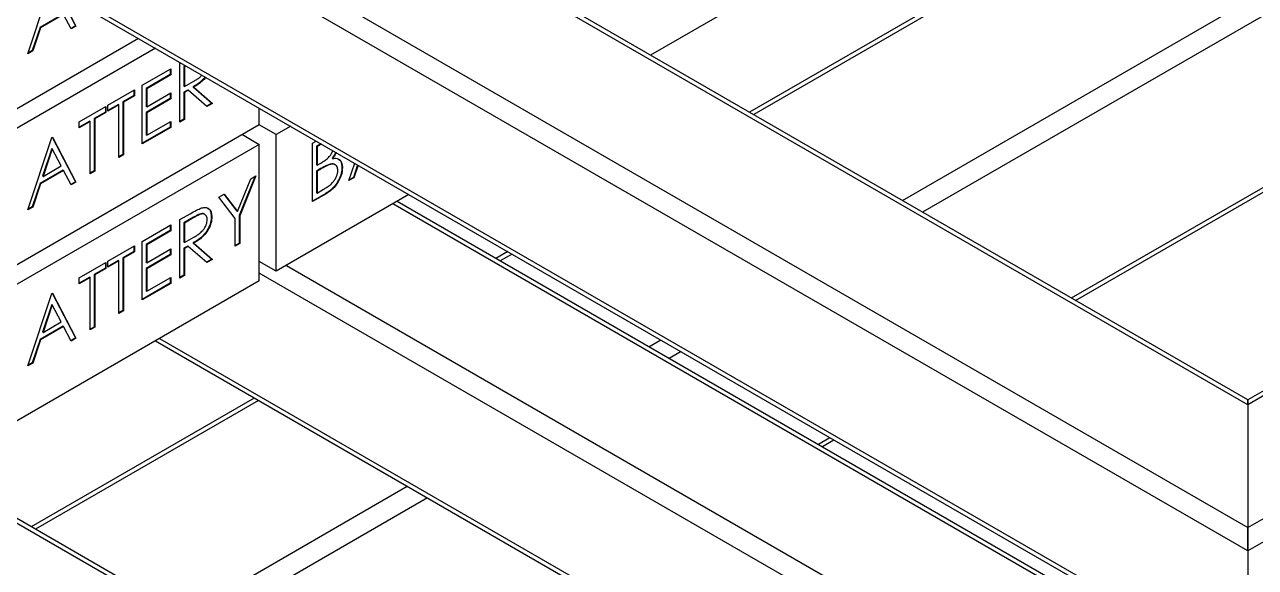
# Model space of a CAD drawing. Header units: millimetres. Extents: x 0 to 17520, y 0 to 12300.
# Drawn here: x 14515 to 15030, y 9813 to 10041 of the extents above; entities that cross this region are included whole.
import ezdxf

# ---------------------------------------------------------------- set-up
doc = ezdxf.new("R2010")
doc.units = ezdxf.units.MM
doc.header["$LTSCALE"] = 30

msp = doc.modelspace()

# ---------------------------------------------------------------- linework, layer by layer
for p, q in [((13338.735, 10804.857), (15027.306, 9830.066)), ((15027.306, 9881.5), (13427.83, 10804.857)), ((15027.306, 9883.528), (13433.83, 10803.422)), ((15027.306, 9820.268), (13330.25, 10799.958)), ((13330.25, 10748.516), (15027.306, 9768.826)), ((13332.735, 10745.051), (15027.306, 9766.797)), ((16229.387, 10514.215), (15027.306, 9820.268)), ((15371.688, 10323.11), (14818.767, 10003.915)), ((15373.445, 10322.096), (14820.524, 10002.901)), ((14882.749, 9966.979), (15435.671, 10286.174)), ((15444.157, 10281.275), (14891.235, 9962.08)), ((14953.471, 9926.152), (15444.499, 10209.617)), ((14955.229, 9925.138), (15444.499, 10207.587)), ((15444.499, 10124.369), (15027.306, 9883.528)), ((15444.499, 10122.34), (15027.306, 9881.5)), ((14882.349, 10088.403), (14777.382, 10027.806)), ((15027.306, 9830.066), (15451.47, 10074.93)), ((14516.792, 10028.359), (14526.029, 10056.177)), ((14529.348, 10054.262), (14536.706, 10040.1)), ((14529.56, 10054.139), (14536.918, 10039.977)), ((14531.5, 10044.946), (14521.884, 10039.395)), ((14531.712, 10044.824), (14522.096, 10039.272)), ((14534.848, 10038.783), (14531.712, 10044.824)), ((14521.884, 10039.395), (14518.658, 10029.681)), ((14522.096, 10039.272), (14518.87, 10029.559)), ((14522.096, 10039.272), (14521.884, 10039.395)), ((14536.706, 10040.1), (14534.751, 10038.971)), ((14536.918, 10039.977), (14534.848, 10038.783)), ((14536.918, 10039.977), (14536.706, 10040.1)), ((14563.123, 10034.764), (14486.369, 9990.455)), ((14570.195, 10030.681), (14486.369, 9982.29)), ((14518.87, 10029.559), (14516.792, 10028.359)), ((14518.658, 10029.681), (14516.893, 10028.662)), ((14518.87, 10029.559), (14518.658, 10029.681)), ((14580.432, 10024.271), (14580.866, 10024.521)), ((14580.432, 9999.774), (14580.432, 10024.271)), ((14582.83, 10023.387), (14582.124, 10022.98)), ((14582.124, 10022.98), (14582.124, 10014.814)), ((14582.124, 10022.98), (14582.336, 10022.857)), ((14583.042, 10023.265), (14582.336, 10022.857)), ((14582.336, 10022.857), (14582.336, 10014.692)), ((14564.658, 10015.164), (14576.625, 10022.073)), ((14576.412, 10019.683), (14566.35, 10013.873)), ((14576.625, 10019.56), (14566.562, 10013.751)), ((14576.412, 10021.95), (14576.412, 10019.683)), ((14576.625, 10019.56), (14576.412, 10019.683)), ((14576.625, 10022.073), (14576.625, 10019.56)), ((14550.244, 10006.843), (14561.395, 10013.28)), ((14561.183, 10013.158), (14561.183, 10010.89)), ((14561.395, 10013.28), (14561.395, 10010.768)), ((14564.658, 9990.668), (14564.658, 10015.164)), ((14566.35, 10013.873), (14566.35, 10006.336)), ((14566.562, 10013.751), (14566.35, 10013.873)), ((14566.562, 10013.751), (14566.562, 10006.214)), ((14582.124, 10014.814), (14582.336, 10014.692)), ((14583.671, 10013.195), (14582.124, 10012.302)), ((14582.336, 10014.692), (14586.22, 10016.9)), ((14583.883, 10013.072), (14582.336, 10012.179)), ((14583.883, 10013.072), (14583.671, 10013.195)), ((14591.676, 10006.265), (14583.883, 10013.072)), ((14586.025, 10014.554), (14593.818, 10007.747)), ((14586.237, 10014.431), (14586.025, 10014.554)), ((14586.237, 10014.431), (14594.03, 10007.624)), ((14561.183, 10010.89), (14556.559, 10008.221)), ((14556.559, 10008.221), (14556.559, 9986.238)), ((14556.771, 10008.099), (14556.559, 10008.221)), ((14561.395, 10010.768), (14556.771, 10008.099)), ((14556.771, 10008.099), (14556.771, 9986.115)), ((14561.395, 10010.768), (14561.183, 10010.89)), ((14576.412, 10009.633), (14566.35, 10003.824)), ((14566.562, 10006.214), (14576.625, 10012.023)), ((14576.625, 10009.51), (14566.562, 10003.701)), ((14576.412, 10011.9), (14576.412, 10009.633)), ((14576.625, 10009.51), (14576.412, 10009.633)), ((14576.625, 10012.023), (14576.625, 10009.51)), ((14582.124, 10012.302), (14582.124, 10000.996)), ((14582.336, 10012.179), (14582.124, 10012.302)), ((14582.336, 10012.179), (14582.336, 10000.873)), ((14593.818, 10007.747), (14591.507, 10006.413)), ((14594.03, 10007.624), (14591.676, 10006.265)), ((14594.03, 10007.624), (14593.818, 10007.747)), ((14538.278, 9999.935), (14549.428, 10006.372)), ((14549.216, 10003.982), (14544.593, 10001.313)), ((14549.428, 10003.86), (14544.805, 10001.191)), ((14549.216, 10006.25), (14549.216, 10003.982)), ((14549.428, 10003.86), (14549.216, 10003.982)), ((14549.428, 10006.372), (14549.428, 10003.86)), ((14554.655, 10007.122), (14550.244, 10004.576)), ((14554.867, 10007), (14550.244, 10004.331)), ((14550.244, 10004.331), (14550.244, 10006.843)), ((14554.867, 10007), (14554.655, 10007.122)), ((14554.867, 9985.016), (14554.867, 10007)), ((14566.562, 10006.214), (14566.35, 10006.336)), ((14566.35, 10003.824), (14566.35, 9994.402)), ((14566.562, 10003.701), (14566.35, 10003.824)), ((14566.562, 10003.701), (14566.562, 9994.28)), ((14613.648, 9998.608), (14613.648, 10005.596)), ((14613.648, 9998.608), (14486.369, 9925.132)), ((14542.689, 10000.214), (14538.278, 9997.668)), ((14542.901, 10000.092), (14538.278, 9997.423)), ((14538.278, 9997.423), (14538.278, 9999.935)), ((14542.901, 10000.092), (14542.689, 10000.214)), ((14542.901, 9978.108), (14542.901, 10000.092)), ((14544.593, 10001.313), (14544.593, 9979.33)), ((14544.805, 10001.191), (14544.593, 10001.313)), ((14544.805, 10001.191), (14544.805, 9979.207)), ((14576.412, 9997.699), (14564.658, 9990.913)), ((14576.625, 9997.576), (14564.658, 9990.668)), ((14566.562, 9994.28), (14576.625, 10000.089)), ((14576.412, 9999.966), (14576.412, 9997.699)), ((14576.625, 9997.576), (14576.412, 9997.699)), ((14576.625, 10000.089), (14576.625, 9997.576)), ((14582.124, 10000.996), (14580.432, 10000.019)), ((14582.336, 10000.873), (14580.432, 9999.774)), ((14582.336, 10000.873), (14582.124, 10000.996)), ((14620.719, 9994.525), (14613.647, 9998.608)), ((14626.773, 9998.019), (14620.719, 9994.525)), ((14516.792, 9963.036), (14526.855, 9993.341)), ((14526.855, 9993.341), (14527.127, 9993.498)), ((14527.013, 9993.432), (14536.706, 9974.777)), ((14527.127, 9993.498), (14536.918, 9974.654)), ((14566.562, 9994.28), (14566.35, 9994.402)), ((14606.576, 9994.526), (14613.648, 9990.443)), ((14620.719, 9937.367), (14620.719, 9994.525)), ((14613.648, 9990.443), (14486.369, 9916.966)), ((14526.758, 9988.755), (14522.916, 9977.18)), ((14526.97, 9988.633), (14523.128, 9977.057)), ((14526.758, 9988.755), (14526.97, 9988.633)), ((14530.709, 9981.434), (14526.97, 9988.633)), ((14613.648, 9933.285), (14613.648, 9990.443)), ((14635.913, 9990.976), (14637.444, 9991.859)), ((14635.913, 9966.479), (14635.913, 9990.976)), ((14639.407, 9990.726), (14637.604, 9989.685)), ((14637.604, 9989.685), (14637.604, 9981.833)), ((14637.604, 9989.685), (14637.817, 9989.562)), ((14639.62, 9990.603), (14637.817, 9989.562)), ((14637.817, 9989.562), (14637.817, 9981.711)), ((14976.758, 9565.679), (14255.461, 9982.075)), ((14556.559, 9986.238), (14554.867, 9985.261)), ((14556.771, 9986.115), (14554.867, 9985.016)), ((14556.771, 9986.115), (14556.559, 9986.238)), ((14637.604, 9981.833), (14637.817, 9981.711)), ((14637.817, 9981.711), (14639.096, 9982.449)), ((14642.835, 9982.051), (14643.048, 9981.929)), ((14644.339, 9984.559), (14644.127, 9984.681)), ((14645.479, 9981.852), (14645.214, 9982.005)), ((14651.143, 9975.271), (14653.561, 9982.555)), ((14654.759, 9981.864), (14653.009, 9976.594)), ((14654.971, 9981.741), (14653.221, 9976.471)), ((14976.758, 9563.65), (14254.085, 9980.841)), ((14531.5, 9979.623), (14521.884, 9974.071)), ((14531.712, 9979.5), (14522.096, 9973.949)), ((14522.916, 9977.18), (14523.128, 9977.057)), ((14523.128, 9977.057), (14530.709, 9981.434)), ((14531.712, 9979.5), (14531.5, 9979.623)), ((14534.848, 9973.459), (14531.712, 9979.5)), ((14544.593, 9979.33), (14542.901, 9978.353)), ((14544.805, 9979.207), (14542.901, 9978.108)), ((14544.805, 9979.207), (14544.593, 9979.33)), ((14611.91, 9977.119), (14605.241, 9960.662)), ((14612.252, 9977.316), (14605.453, 9960.54)), ((14610.072, 9976.058), (14612.252, 9977.316)), ((14638.866, 9980.049), (14637.604, 9979.321)), ((14637.604, 9979.321), (14637.604, 9970.213)), ((14637.604, 9979.321), (14637.817, 9979.198)), ((14639.079, 9979.927), (14637.817, 9979.198)), ((14637.817, 9979.198), (14637.817, 9970.091)), ((14638.866, 9980.049), (14639.079, 9979.927)), ((14648.423, 9980.655), (14648.211, 9980.777)), ((14653.009, 9976.594), (14651.243, 9975.574)), ((14653.221, 9976.471), (14653.009, 9976.594)), ((14521.884, 9974.071), (14518.658, 9964.358)), ((14522.096, 9973.949), (14518.87, 9964.236)), ((14522.096, 9973.949), (14521.884, 9974.071)), ((14536.706, 9974.777), (14534.751, 9973.648)), ((14536.918, 9974.654), (14534.848, 9973.459)), ((14536.918, 9974.654), (14536.706, 9974.777)), ((14604.505, 9962.319), (14610.072, 9976.058)), ((14637.817, 9970.091), (14640.528, 9971.656)), ((14653.221, 9976.471), (14651.143, 9975.271)), ((14596.75, 9968.367), (14598.93, 9969.626)), ((14603.549, 9959.441), (14596.75, 9968.367)), ((14598.848, 9969.578), (14604.293, 9962.441)), ((14598.93, 9969.626), (14604.505, 9962.319)), ((14676.278, 9969.441), (14620.719, 9937.367)), ((14641.437, 9969.914), (14635.913, 9966.724)), ((14641.649, 9969.791), (14635.913, 9966.479)), ((14637.604, 9970.213), (14637.817, 9970.091)), ((14641.649, 9969.791), (14641.437, 9969.914)), ((14976.758, 9790.191), (14671.267, 9966.548)), ((14518.87, 9964.236), (14516.792, 9963.036)), ((14518.658, 9964.358), (14516.893, 9963.339)), ((14518.87, 9964.236), (14518.658, 9964.358)), ((14580.432, 9958.947), (14584.677, 9961.398)), ((14590.895, 9961.11), (14590.63, 9961.263)), ((14604.505, 9962.319), (14604.293, 9962.441)), ((14976.758, 9788.163), (14669.51, 9965.533)), ((14564.658, 9949.841), (14576.625, 9956.749)), ((14576.412, 9956.627), (14576.412, 9954.359)), ((14576.625, 9956.749), (14576.625, 9954.237)), ((14580.432, 9934.451), (14580.432, 9958.947)), ((14586.101, 9959.952), (14582.124, 9957.656)), ((14582.124, 9957.656), (14582.124, 9949.491)), ((14582.124, 9957.656), (14582.336, 9957.534)), ((14586.313, 9959.83), (14582.336, 9957.534)), ((14582.336, 9957.534), (14582.336, 9949.368)), ((14586.101, 9959.952), (14586.313, 9959.83)), ((14593.758, 9960.089), (14593.546, 9960.212)), ((14603.549, 9947.796), (14603.549, 9959.441)), ((14605.241, 9960.662), (14605.241, 9949.018)), ((14605.453, 9960.54), (14605.241, 9960.662)), ((14605.453, 9960.54), (14605.453, 9948.895)), ((14576.412, 9954.359), (14566.35, 9948.55)), ((14576.625, 9954.237), (14566.562, 9948.428)), ((14576.625, 9954.237), (14576.412, 9954.359)), ((14582.336, 9949.368), (14586.22, 9951.576)), ((14550.244, 9941.52), (14561.395, 9947.957)), ((14561.183, 9947.835), (14561.183, 9945.567)), ((14561.395, 9947.957), (14561.395, 9945.445)), ((14564.658, 9925.345), (14564.658, 9949.841)), ((14566.35, 9948.55), (14566.35, 9941.013)), ((14566.562, 9948.428), (14566.35, 9948.55)), ((14566.562, 9948.428), (14566.562, 9940.89)), ((14566.562, 9940.89), (14576.625, 9946.699)), ((14576.412, 9946.577), (14576.412, 9944.31)), ((14576.625, 9946.699), (14576.625, 9944.187)), ((14582.124, 9949.491), (14582.336, 9949.368)), ((14583.671, 9947.871), (14582.124, 9946.978)), ((14582.124, 9946.978), (14582.124, 9935.673)), ((14582.336, 9946.856), (14582.124, 9946.978)), ((14583.883, 9947.749), (14582.336, 9946.856)), ((14582.336, 9946.856), (14582.336, 9935.55)), ((14583.883, 9947.749), (14583.671, 9947.871)), ((14591.676, 9940.942), (14583.883, 9947.749)), ((14586.025, 9949.23), (14593.818, 9942.424)), ((14586.237, 9949.108), (14586.025, 9949.23)), ((14586.237, 9949.108), (14594.03, 9942.301)), ((14605.241, 9949.018), (14603.549, 9948.041)), ((14605.453, 9948.895), (14603.549, 9947.796)), ((14605.453, 9948.895), (14605.241, 9949.018)), ((14538.278, 9934.612), (14549.428, 9941.049)), ((14549.216, 9940.927), (14549.216, 9938.659)), ((14549.428, 9941.049), (14549.428, 9938.537)), ((14554.655, 9941.799), (14550.244, 9939.253)), ((14554.867, 9941.677), (14550.244, 9939.008)), ((14550.244, 9939.008), (14550.244, 9941.52)), ((14554.867, 9941.677), (14554.655, 9941.799)), ((14554.867, 9919.693), (14554.867, 9941.677)), ((14561.183, 9945.567), (14556.559, 9942.898)), ((14556.559, 9942.898), (14556.559, 9920.914)), ((14556.771, 9942.776), (14556.559, 9942.898)), ((14561.395, 9945.445), (14556.771, 9942.776)), ((14556.771, 9942.776), (14556.771, 9920.792)), ((14561.395, 9945.445), (14561.183, 9945.567)), ((14576.412, 9944.31), (14566.35, 9938.5)), ((14566.562, 9940.89), (14566.35, 9941.013)), ((14576.625, 9944.187), (14566.562, 9938.378)), ((14576.625, 9944.187), (14576.412, 9944.31)), ((14593.818, 9942.424), (14591.507, 9941.09)), ((14594.03, 9942.301), (14591.676, 9940.942)), ((14594.03, 9942.301), (14593.818, 9942.424)), ((14620.719, 9937.367), (14613.648, 9941.449)), ((14717.663, 9945.55), (14712.652, 9942.657)), ((14719.42, 9944.535), (14714.409, 9941.642)), ((14549.216, 9938.659), (14544.593, 9935.99)), ((14544.593, 9935.99), (14544.593, 9914.006)), ((14544.805, 9935.868), (14544.593, 9935.99)), ((14549.428, 9938.537), (14544.805, 9935.868)), ((14544.805, 9935.868), (14544.805, 9913.884)), ((14549.428, 9938.537), (14549.216, 9938.659)), ((14566.35, 9938.5), (14566.35, 9929.079)), ((14566.562, 9938.378), (14566.35, 9938.5)), ((14566.562, 9938.378), (14566.562, 9928.956)), ((14582.124, 9935.673), (14580.432, 9934.696)), ((14582.336, 9935.55), (14580.432, 9934.451)), ((14582.336, 9935.55), (14582.124, 9935.673)), ((14976.758, 9726.931), (14613.648, 9936.55)), ((14624.962, 9939.816), (14976.758, 9736.729)), ((14613.648, 9933.285), (14486.369, 9859.808)), ((14542.689, 9934.891), (14538.278, 9932.345)), ((14542.901, 9934.769), (14538.278, 9932.1)), ((14538.278, 9932.1), (14538.278, 9934.612)), ((14542.901, 9934.769), (14542.689, 9934.891)), ((14542.901, 9912.785), (14542.901, 9934.769)), ((14576.412, 9932.375), (14564.658, 9925.59)), ((14576.625, 9932.253), (14564.658, 9925.345)), ((14566.562, 9928.956), (14576.625, 9934.765)), ((14576.412, 9934.643), (14576.412, 9932.375)), ((14576.625, 9932.253), (14576.412, 9932.375)), ((14576.625, 9934.765), (14576.625, 9932.253)), ((14516.792, 9897.713), (14526.855, 9928.018)), ((14526.855, 9928.018), (14527.127, 9928.175)), ((14527.013, 9928.109), (14536.706, 9909.453)), ((14527.127, 9928.175), (14536.918, 9909.331)), ((14566.562, 9928.956), (14566.35, 9929.079)), ((14526.758, 9923.432), (14522.916, 9911.857)), ((14526.97, 9923.31), (14523.128, 9911.734)), ((14526.758, 9923.432), (14526.97, 9923.31)), ((14530.709, 9916.111), (14526.97, 9923.31)), ((14556.559, 9920.914), (14554.867, 9919.938)), ((14556.771, 9920.792), (14554.867, 9919.693)), ((14556.771, 9920.792), (14556.559, 9920.914)), ((14523.128, 9911.734), (14530.709, 9916.111)), ((14531.5, 9914.3), (14521.884, 9908.748)), ((14531.712, 9914.177), (14522.096, 9908.626)), ((14522.916, 9911.857), (14523.128, 9911.734)), ((14531.712, 9914.177), (14531.5, 9914.3)), ((14534.848, 9908.136), (14531.712, 9914.177)), ((14544.593, 9914.006), (14542.901, 9913.03)), ((14544.805, 9913.884), (14542.901, 9912.785)), ((14544.805, 9913.884), (14544.593, 9914.006)), ((14521.884, 9908.748), (14518.658, 9899.035)), ((14522.096, 9908.626), (14518.87, 9898.912)), ((14522.096, 9908.626), (14521.884, 9908.748)), ((14536.706, 9909.453), (14534.751, 9908.325)), ((14536.918, 9909.331), (14534.848, 9908.136)), ((14536.918, 9909.331), (14536.706, 9909.453)), ((14570.163, 9908.182), (14976.758, 9673.46)), ((14571.921, 9909.197), (14976.758, 9675.489)), ((14776.635, 9905.72), (14781.646, 9908.613)), ((14790.132, 9903.714), (14785.121, 9900.821)), ((14518.87, 9898.912), (14516.792, 9897.713)), ((14518.658, 9899.035), (14516.893, 9898.016)), ((14518.87, 9898.912), (14518.658, 9899.035)), ((14611.548, 9884.291), (14518.198, 9830.401)), ((14613.305, 9883.276), (14519.955, 9829.386)), ((15027.306, 9881.5), (15027.306, 9830.066)), ((14847.356, 9864.894), (14852.367, 9867.787)), ((14849.114, 9863.879), (14854.125, 9866.772)), ((14582.18, 9793.464), (14675.531, 9847.354)), ((14684.017, 9842.456), (14590.666, 9788.565)), ((15027.306, 9820.268), (15027.306, 9768.826))]:
    msp.add_line(p, q)
at = {"flags": 128}
for points in [[(15027.306, 9881.5), (15027.306, 9882.361), (15027.306, 9883.001), (15027.306, 9883.395), (15027.306, 9883.528)], [(15027.306, 9883.528), (15027.306, 9883.395), (15027.306, 9883.001), (15027.306, 9882.361), (15027.306, 9881.5)], [(15027.306, 9820.268), (15027.306, 9821.193), (15027.306, 9822.239), (15027.306, 9823.374), (15027.306, 9824.563), (15027.306, 9825.771), (15027.306, 9826.96), (15027.306, 9828.095), (15027.306, 9829.141), (15027.306, 9830.066)], [(15027.306, 9830.066), (15027.306, 9829.141), (15027.306, 9828.095), (15027.306, 9826.96), (15027.306, 9825.771), (15027.306, 9824.563), (15027.306, 9823.374), (15027.306, 9822.239), (15027.306, 9821.193), (15027.306, 9820.268)]]:
    msp.add_lwpolyline(points, dxfattribs=at)
for points, knots in [([(14590.98, 10018.682), (14590.869, 10018.514), (14590.349, 10017.727), (14589.149, 10016.695), (14587.606, 10015.503), (14586.552, 10014.87), (14586.025, 10014.554)], [0, 0, 0, 0, 0.0828099, 0.3881874, 0.6940381, 1, 1, 1, 1]), ([(14586.22, 10016.9), (14586.641, 10017.153), (14587.482, 10017.659), (14588.658, 10018.433), (14589.363, 10019.133), (14589.67, 10019.438)], [0, 0, 0, 0, 0.3609398, 0.7217272, 1, 1, 1, 1]), ([(14591.192, 10018.56), (14591.081, 10018.392), (14590.561, 10017.604), (14589.362, 10016.572), (14587.818, 10015.381), (14586.764, 10014.748), (14586.237, 10014.431)], [0, 0, 0, 0, 0.0828099, 0.3881874, 0.6940381, 1, 1, 1, 1]), ([(14639.096, 9982.449), (14639.527, 9982.706), (14640.389, 9983.218), (14641.673, 9984.114), (14642.834, 9985.158), (14643.721, 9986.379), (14644.237, 9987.267), (14644.392, 9987.759), (14644.415, 9987.835)], [0, 0, 0, 0, 0.2160274, 0.4319518, 0.6473737, 0.8090993, 0.9708212, 1, 1, 1, 1]), ([(14645.607, 9987.147), (14645.437, 9986.776), (14645.036, 9985.898), (14644.46, 9985.126), (14644.127, 9984.681)], [0, 0, 0, 0, 0.4230985, 1, 1, 1, 1]), ([(14645.819, 9987.024), (14645.649, 9986.653), (14645.248, 9985.776), (14644.672, 9985.004), (14644.339, 9984.559)], [0, 0, 0, 0, 0.4230985, 1, 1, 1, 1]), ([(14642.835, 9982.051), (14642.098, 9981.731), (14640.779, 9981.158), (14639.451, 9980.388), (14638.866, 9980.049)], [0, 0, 0, 0, 0.5597386, 1, 1, 1, 1]), ([(14643.048, 9981.929), (14642.31, 9981.608), (14640.991, 9981.035), (14639.663, 9980.266), (14639.079, 9979.927)], [0, 0, 0, 0, 0.5597386, 1, 1, 1, 1]), ([(14645.203, 9981.935), (14645.146, 9981.993), (14644.847, 9982.293), (14643.999, 9982.314), (14643.223, 9982.139), (14642.835, 9982.051)], [0, 0, 0, 0, 0.10618577, 0.55291185, 1, 1, 1, 1]), ([(14646.519, 9979.556), (14646.457, 9980.122), (14646.331, 9981.256), (14645.361, 9982.031), (14644.231, 9982.221), (14643.442, 9982.026), (14643.048, 9981.929)], [0, 0, 0, 0, 0.2790338, 0.5586104, 0.7792158, 1, 1, 1, 1]), ([(14644.339, 9984.559), (14644.975, 9984.628), (14646.244, 9984.767), (14647.581, 9983.897), (14648.306, 9982.444), (14648.384, 9981.251), (14648.423, 9980.655)], [0, 0, 0, 0, 0.2803869, 0.5596041, 0.7797658, 1, 1, 1, 1]), ([(14646.58, 9984.305), (14646.858, 9984.168), (14647.532, 9983.838), (14648.083, 9982.546), (14648.168, 9981.367), (14648.211, 9980.777)], [0, 0, 0, 0, 0.26060006, 0.63023926, 1, 1, 1, 1]), ([(14640.528, 9971.656), (14640.974, 9971.92), (14641.866, 9972.448), (14643.198, 9973.38), (14644.386, 9974.483), (14645.313, 9975.76), (14645.966, 9977.024), (14646.434, 9978.345), (14646.491, 9979.152), (14646.519, 9979.556)], [0, 0, 0, 0, 0.1669334, 0.3338012, 0.5002187, 0.6252223, 0.7502051, 0.875135, 1, 1, 1, 1]), ([(14648.211, 9980.777), (14648.16, 9980.016), (14648.058, 9978.494), (14647.11, 9975.99), (14645.656, 9973.529), (14643.673, 9971.351), (14642.183, 9970.393), (14641.437, 9969.914)], [0, 0, 0, 0, 0.1866708, 0.3731968, 0.5599461, 0.7797018, 1, 1, 1, 1]), ([(14648.423, 9980.655), (14648.372, 9979.894), (14648.271, 9978.372), (14647.322, 9975.868), (14645.868, 9973.406), (14643.885, 9971.229), (14642.395, 9970.271), (14641.649, 9969.791)], [0, 0, 0, 0, 0.1866708, 0.3731968, 0.5599461, 0.7797018, 1, 1, 1, 1]), ([(14584.677, 9961.398), (14585.579, 9961.922), (14587.187, 9962.856), (14588.782, 9963.539), (14589.483, 9963.839)], [0, 0, 0, 0, 0.56023, 1, 1, 1, 1]), ([(14590.641, 9961.224), (14590.603, 9961.257), (14590.369, 9961.453), (14589.673, 9961.526), (14588.576, 9961.241), (14587.339, 9960.651), (14586.514, 9960.185), (14586.101, 9959.952)], [0, 0, 0, 0, 0.0379702, 0.2302226, 0.4863364, 0.7431391, 1, 1, 1, 1]), ([(14591.855, 9958.995), (14591.832, 9959.341), (14591.786, 9960.032), (14591.364, 9960.767), (14590.765, 9961.248), (14589.898, 9961.426), (14588.784, 9961.112), (14587.552, 9960.53), (14586.726, 9960.063), (14586.313, 9959.83)], [0, 0, 0, 0, 0.1249224, 0.2498493, 0.374793, 0.4997347, 0.6661787, 0.8330704, 1, 1, 1, 1]), ([(14589.483, 9963.839), (14590.149, 9963.968), (14591.48, 9964.227), (14592.88, 9963.384), (14593.653, 9961.93), (14593.723, 9960.703), (14593.758, 9960.089)], [0, 0, 0, 0, 0.279793, 0.5595007, 0.7796232, 1, 1, 1, 1]), ([(14591.935, 9963.708), (14592.193, 9963.595), (14592.864, 9963.301), (14593.428, 9962.028), (14593.507, 9960.817), (14593.546, 9960.212)], [0, 0, 0, 0, 0.2382215, 0.6188908, 1, 1, 1, 1]), ([(14593.546, 9960.212), (14593.491, 9959.405), (14593.38, 9957.793), (14592.328, 9955.126), (14590.807, 9952.935), (14589.166, 9951.353), (14587.602, 9950.185), (14586.55, 9949.549), (14586.025, 9949.23)], [0, 0, 0, 0, 0.18650437, 0.37274902, 0.55906914, 0.70587648, 0.85291191, 1, 1, 1, 1]), ([(14586.22, 9951.576), (14586.641, 9951.828), (14587.484, 9952.33), (14588.744, 9953.197), (14589.87, 9954.22), (14590.766, 9955.407), (14591.377, 9956.611), (14591.783, 9957.857), (14591.831, 9958.616), (14591.855, 9958.995)], [0, 0, 0, 0, 0.1669376, 0.3338046, 0.5002466, 0.6251777, 0.7501545, 0.87507, 1, 1, 1, 1]), ([(14593.758, 9960.089), (14593.703, 9959.283), (14593.592, 9957.671), (14592.54, 9955.004), (14591.019, 9952.812), (14589.378, 9951.23), (14587.814, 9950.062), (14586.763, 9949.426), (14586.237, 9949.108)], [0, 0, 0, 0, 0.18650437, 0.37274902, 0.55906914, 0.70587648, 0.85291191, 1, 1, 1, 1])]:
    msp.add_open_spline(points, degree=3, knots=knots)

doc.saveas('drawing.dxf')
